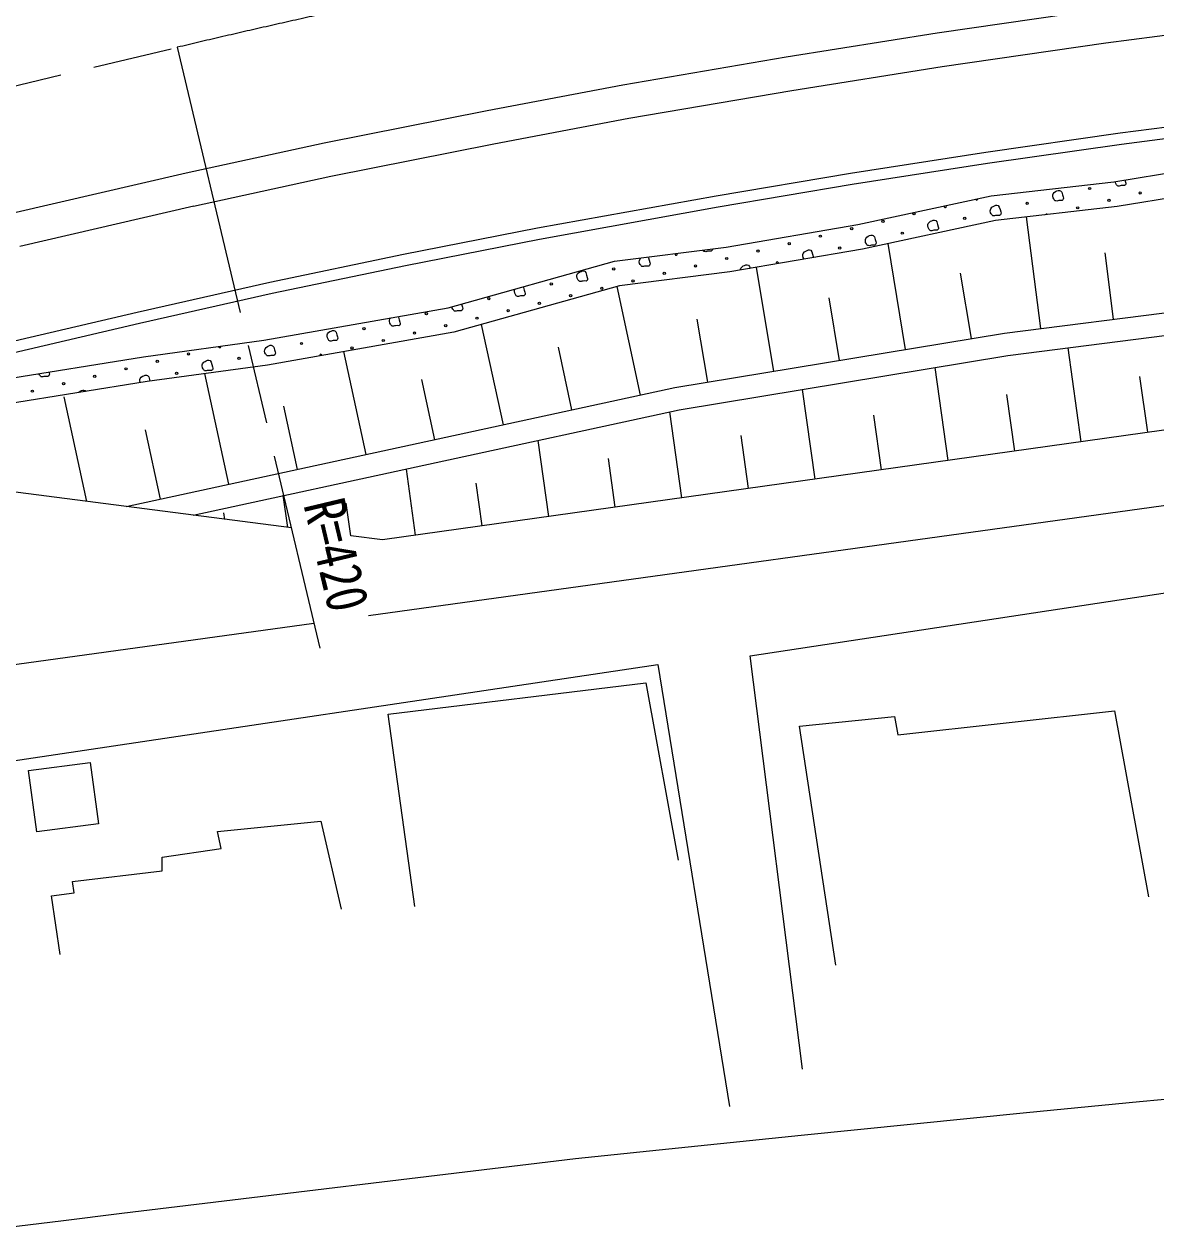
# Model space of a CAD drawing. Units: millimetres, scale not verified. Extents: x 40000 to 680000, y 20000 to 380000.
# Drawn here: x 106222 to 156074, y 239502 to 292812 of the extents above; entities that cross this region are included whole.
import ezdxf
from ezdxf.enums import TextEntityAlignment as Align

# ---------------------------------------------------------------- set-up
doc = ezdxf.new("R2010")
doc.units = ezdxf.units.MM
doc.header["$LTSCALE"] = 1000
doc.linetypes.add('CHAIN', pattern=[18.5, 12, -1.5, 3.5, -1.5])
for name, color, linetype, lineweight in [('M-BGD', 7, 'Continuous', 25), ('M-BMK', 2, 'CHAIN', 13), ('M-BMK-HTXT', 7, 'Continuous', 13)]:
    doc.layers.add(name, color=color, linetype=linetype, lineweight=lineweight)
doc.styles.add('ＭＳ ゴシック', font='')
doc.styles.get('ＭＳ ゴシック').set_extended_font_data('MS Gothic')

msp = doc.modelspace()

# ---------------------------------------------------------------- linework, layer by layer
at = {"layer": 'M-BGD'}
for p, q in [((153671, 293462), (146436, 292421)), ((159885, 292752), (153873, 291976)), ((146436, 292421), (139791, 291354)), ((153873, 291976), (146661, 290938)), ((139791, 291354), (132600, 290131)), ((146661, 290938), (140043, 289875)), ((132600, 290131), (126613, 289000)), ((140043, 289875), (132865, 288655)), ((126613, 289000), (119430, 287576)), ((132865, 288655), (126905, 287529)), ((154503, 288021), (160452, 288797)), ((148583, 287184), (154503, 288021)), ((154568, 287525), (160509, 288300)), ((119430, 287576), (113358, 286257)), ((126905, 287529), (119735, 286107)), ((148653, 286689), (154568, 287525)), ((154220, 285872), (163978, 287455)), ((142625, 286256), (148583, 287184)), ((142702, 285762), (148653, 286689)), ((164120, 286363), (154371, 284782)), ((113358, 286257), (105672, 284475)), ((119735, 286107), (113677, 284791)), ((136708, 285261), (142625, 286256)), ((136791, 284768), (142702, 285762)), ((148827, 285249), (154220, 285872)), ((154297, 285822), (154286, 285882)), ((154327, 285771), (154297, 285822)), ((154347, 285741), (154327, 285771)), ((154367, 285712), (154347, 285741)), ((154716, 285952), (154744, 285863)), ((154750, 285771), (154733, 285733)), ((154744, 285863), (154759, 285809)), ((154759, 285809), (154750, 285771)), ((128830, 283844), (136708, 285261)), ((142941, 283990), (148827, 285249)), ((151532, 285243), (151536, 285299)), ((151546, 285166), (151532, 285243)), ((151536, 285299), (151551, 285344)), ((151551, 285344), (151602, 285405)), ((151602, 285405), (151659, 285445)), ((151659, 285445), (151714, 285470)), ((151714, 285470), (151773, 285496)), ((151773, 285496), (151827, 285496)), ((151827, 285496), (151881, 285478)), ((151881, 285478), (151933, 285418)), ((151933, 285418), (151962, 285303)), ((151962, 285303), (151993, 285207)), ((151993, 285207), (152007, 285152)), ((154394, 285690), (154367, 285712)), ((154421, 285685), (154394, 285690)), ((154466, 285682), (154421, 285685)), ((154509, 285696), (154466, 285682)), ((154554, 285703), (154509, 285696)), ((154613, 285706), (154554, 285703)), ((154696, 285704), (154613, 285706)), ((154733, 285733), (154696, 285704)), ((113697, 284795), (106028, 283018)), ((128922, 283352), (136791, 284768)), ((148785, 284643), (148800, 284688)), ((148800, 284688), (148851, 284749)), ((148851, 284749), (148907, 284789)), ((148907, 284789), (148963, 284814)), ((148963, 284814), (149022, 284840)), ((154371, 284782), (149006, 284163)), ((149022, 284840), (149076, 284840)), ((149076, 284840), (149130, 284822)), ((149130, 284822), (149181, 284762)), ((149181, 284762), (149211, 284647)), ((151576, 285115), (151546, 285166)), ((151596, 285085), (151576, 285115)), ((151615, 285056), (151596, 285085)), ((151642, 285034), (151615, 285056)), ((151670, 285029), (151642, 285034)), ((151715, 285026), (151670, 285029)), ((151757, 285040), (151715, 285026)), ((151803, 285047), (151757, 285040)), ((151862, 285050), (151803, 285047)), ((151944, 285048), (151862, 285050)), ((151981, 285077), (151944, 285048)), ((151999, 285114), (151981, 285077)), ((152007, 285152), (151999, 285114)), ((149006, 284163), (143149, 282909)), ((146156, 284132), (146212, 284158)), ((146212, 284158), (146270, 284184)), ((146270, 284184), (146324, 284184)), ((146324, 284184), (146379, 284166)), ((146379, 284166), (146430, 284106)), ((148781, 284587), (148785, 284643)), ((148795, 284510), (148781, 284587)), ((148824, 284459), (148795, 284510)), ((148845, 284429), (148824, 284459)), ((148864, 284400), (148845, 284429)), ((148891, 284378), (148864, 284400)), ((148918, 284373), (148891, 284378)), ((148963, 284370), (148918, 284373)), ((149006, 284384), (148963, 284370)), ((149052, 284391), (149006, 284384)), ((149111, 284394), (149052, 284391)), ((149193, 284392), (149111, 284394)), ((149230, 284421), (149193, 284392)), ((149211, 284647), (149241, 284551)), ((149248, 284458), (149230, 284421)), ((149241, 284551), (149256, 284496)), ((149256, 284496), (149248, 284458)), ((151006, 279414), (150382, 284322)), ((122928, 282679), (128830, 283844)), ((137153, 282990), (142941, 283990)), ((146029, 283931), (146033, 283987)), ((146044, 283854), (146029, 283931)), ((146033, 283987), (146048, 284032)), ((146073, 283803), (146044, 283854)), ((146048, 284032), (146100, 284093)), ((146093, 283773), (146073, 283803)), ((146113, 283744), (146093, 283773)), ((146100, 284093), (146156, 284132)), ((146140, 283722), (146113, 283744)), ((146167, 283717), (146140, 283722)), ((146212, 283714), (146167, 283717)), ((146255, 283728), (146212, 283714)), ((146301, 283735), (146255, 283728)), ((146359, 283738), (146301, 283735)), ((146442, 283736), (146359, 283738)), ((146430, 284106), (146460, 283991)), ((146479, 283765), (146442, 283736)), ((146460, 283991), (146490, 283895)), ((146496, 283802), (146479, 283765)), ((146490, 283895), (146505, 283840)), ((146505, 283840), (146496, 283802)), ((123025, 282188), (128922, 283352)), ((143278, 283275), (143282, 283331)), ((143292, 283198), (143278, 283275)), ((143282, 283331), (143297, 283376)), ((143322, 283147), (143292, 283198)), ((143297, 283376), (143348, 283437)), ((143342, 283117), (143322, 283147)), ((143361, 283088), (143342, 283117)), ((143348, 283437), (143405, 283476)), ((143388, 283066), (143361, 283088)), ((143405, 283476), (143460, 283502)), ((143460, 283502), (143519, 283528)), ((143549, 283079), (143503, 283072)), ((143519, 283528), (143573, 283528)), ((143608, 283082), (143549, 283079)), ((143573, 283528), (143628, 283510)), ((143690, 283080), (143608, 283082)), ((143628, 283510), (143679, 283450)), ((143679, 283450), (143708, 283335)), ((143727, 283109), (143690, 283080)), ((143708, 283335), (143739, 283239)), ((143745, 283146), (143727, 283109)), ((143739, 283239), (143754, 283184)), ((143754, 283184), (143745, 283146)), ((145048, 278489), (144277, 283151)), ((117042, 281458), (122928, 282679)), ((132225, 282372), (137153, 282990)), ((133698, 282557), (133721, 282529)), ((136136, 282852), (136129, 282862)), ((136155, 282823), (136136, 282852)), ((136182, 282801), (136155, 282823)), ((136210, 282796), (136182, 282801)), ((136255, 282793), (136210, 282796)), ((136297, 282807), (136255, 282793)), ((136343, 282814), (136297, 282807)), ((136402, 282817), (136343, 282814)), ((136484, 282815), (136402, 282817)), ((136521, 282844), (136484, 282815)), ((136539, 282882), (136521, 282844)), ((136546, 282914), (136539, 282882)), ((143149, 282909), (137315, 281902)), ((140527, 282619), (140531, 282675)), ((140541, 282542), (140527, 282619)), ((140531, 282675), (140546, 282720)), ((140570, 282491), (140541, 282542)), ((140546, 282720), (140597, 282781)), ((140597, 282781), (140654, 282820)), ((140654, 282820), (140709, 282845)), ((140709, 282845), (140768, 282872)), ((140768, 282872), (140822, 282872)), ((140822, 282872), (140876, 282854)), ((140876, 282854), (140928, 282793)), ((140928, 282793), (140957, 282679)), ((140957, 282679), (140987, 282583)), ((140987, 282583), (141000, 282538)), ((143416, 283061), (143388, 283066)), ((143461, 283058), (143416, 283061)), ((143503, 283072), (143461, 283058)), ((154209, 279821), (153838, 282743)), ((117148, 280969), (123025, 282188)), ((124904, 280320), (132225, 282372)), ((133321, 282354), (133325, 282411)), ((133335, 282277), (133321, 282354)), ((133325, 282411), (133339, 282456)), ((133364, 282227), (133335, 282277)), ((133339, 282456), (133391, 282516)), ((133384, 282196), (133364, 282227)), ((133404, 282167), (133384, 282196)), ((133431, 282145), (133404, 282167)), ((133458, 282140), (133431, 282145)), ((133503, 282137), (133458, 282140)), ((133546, 282151), (133503, 282137)), ((133592, 282158), (133546, 282151)), ((133651, 282161), (133592, 282158)), ((133733, 282159), (133651, 282161)), ((133721, 282529), (133751, 282414)), ((133770, 282188), (133733, 282159)), ((133751, 282414), (133781, 282319)), ((133788, 282226), (133770, 282188)), ((133781, 282319), (133796, 282264)), ((133796, 282264), (133788, 282226)), ((137777, 281981), (137780, 282019)), ((137780, 282019), (137794, 282064)), ((137794, 282064), (137846, 282125)), ((137846, 282125), (137902, 282164)), ((137902, 282164), (137958, 282189)), ((137958, 282189), (138017, 282216)), ((138017, 282216), (138070, 282216)), ((138070, 282216), (138125, 282198)), ((138125, 282198), (138176, 282137)), ((138176, 282137), (138198, 282054)), ((139240, 277528), (138483, 282104)), ((140587, 282467), (140570, 282491)), ((130569, 281698), (130573, 281754)), ((130583, 281621), (130569, 281698)), ((130573, 281754), (130588, 281800)), ((130613, 281570), (130583, 281621)), ((130588, 281800), (130640, 281860)), ((130633, 281540), (130613, 281570)), ((130653, 281511), (130633, 281540)), ((130640, 281860), (130696, 281900)), ((130680, 281489), (130653, 281511)), ((130707, 281484), (130680, 281489)), ((130696, 281900), (130752, 281925)), ((130752, 281481), (130707, 281484)), ((130752, 281925), (130810, 281952)), ((130795, 281495), (130752, 281481)), ((130840, 281502), (130795, 281495)), ((130810, 281952), (130864, 281951)), ((130899, 281505), (130840, 281502)), ((130864, 281951), (130919, 281933)), ((130982, 281503), (130899, 281505)), ((130919, 281933), (130970, 281873)), ((130970, 281873), (130999, 281758)), ((131019, 281532), (130982, 281503)), ((130999, 281758), (131030, 281662)), ((131036, 281570), (131019, 281532)), ((131030, 281662), (131045, 281608)), ((131045, 281608), (131036, 281570)), ((137315, 281902), (132443, 281291)), ((147952, 278970), (147476, 281848)), ((111198, 280127), (117042, 281458)), ((111309, 279640), (117148, 280969)), ((132443, 281291), (125148, 279246)), ((127818, 281042), (127822, 281098)), ((127832, 280965), (127818, 281042)), ((127822, 281098), (127836, 281142)), ((127862, 280914), (127832, 280965)), ((128196, 281243), (128219, 281217)), ((128219, 281217), (128248, 281102)), ((128248, 281102), (128279, 281006)), ((128279, 281006), (128293, 280952)), ((128293, 280952), (128285, 280914)), ((133374, 276480), (132338, 281261)), ((149404, 279210), (165421, 281246)), ((125487, 280484), (125497, 280446)), ((125497, 280446), (125527, 280350)), ((127882, 280884), (127862, 280914)), ((127901, 280855), (127882, 280884)), ((127928, 280833), (127901, 280855)), ((127956, 280828), (127928, 280833)), ((128001, 280825), (127956, 280828)), ((128043, 280839), (128001, 280825)), ((128089, 280846), (128043, 280839)), ((128148, 280849), (128089, 280846)), ((128230, 280847), (128148, 280849)), ((128267, 280876), (128230, 280847)), ((128285, 280914), (128267, 280876)), ((142144, 278009), (141688, 280766)), ((105358, 278765), (111198, 280127)), ((116774, 278891), (124904, 280320)), ((122334, 279831), (122371, 279875)), ((122693, 279932), (122716, 279905)), ((122716, 279905), (122746, 279790)), ((125081, 280309), (125070, 280367)), ((125110, 280258), (125081, 280309)), ((125131, 280228), (125110, 280258)), ((125150, 280199), (125131, 280228)), ((125177, 280177), (125150, 280199)), ((125204, 280172), (125177, 280177)), ((125249, 280169), (125204, 280172)), ((125292, 280183), (125249, 280169)), ((125338, 280190), (125292, 280183)), ((125397, 280193), (125338, 280190)), ((125479, 280191), (125397, 280193)), ((125516, 280220), (125479, 280191)), ((125534, 280257), (125516, 280220)), ((125527, 280350), (125542, 280295)), ((125542, 280295), (125534, 280257)), ((149549, 278220), (165538, 280253)), ((105472, 278278), (111309, 279640)), ((122315, 279730), (122319, 279786)), ((122330, 279653), (122315, 279730)), ((122319, 279786), (122334, 279831)), ((122359, 279602), (122330, 279653)), ((122379, 279572), (122359, 279602)), ((122399, 279543), (122379, 279572)), ((122426, 279521), (122399, 279543)), ((122453, 279516), (122426, 279521)), ((122498, 279513), (122453, 279516)), ((122541, 279527), (122498, 279513)), ((122587, 279534), (122541, 279527)), ((122646, 279537), (122587, 279534)), ((122728, 279535), (122646, 279537)), ((122765, 279564), (122728, 279535)), ((122746, 279790), (122776, 279694)), ((122782, 279601), (122765, 279564)), ((122776, 279694), (122791, 279639)), ((122791, 279639), (122782, 279601)), ((127331, 275171), (126373, 279589)), ((136337, 277048), (135876, 279829)), ((111481, 278167), (116774, 278891)), ((125148, 279246), (116944, 277804)), ((119564, 279074), (119568, 279130)), ((119578, 278997), (119564, 279074)), ((119568, 279130), (119583, 279175)), ((119608, 278946), (119578, 278997)), ((119583, 279175), (119634, 279236)), ((119628, 278916), (119608, 278946)), ((119648, 278887), (119628, 278916)), ((119634, 279236), (119691, 279275)), ((119675, 278865), (119648, 278887)), ((119702, 278860), (119675, 278865)), ((119691, 279275), (119746, 279301)), ((119747, 278857), (119702, 278860)), ((119746, 279301), (119805, 279327)), ((119790, 278871), (119747, 278857)), ((119835, 278878), (119790, 278871)), ((119805, 279327), (119859, 279327)), ((119894, 278881), (119835, 278878)), ((119859, 279327), (119914, 279309)), ((119976, 278879), (119894, 278881)), ((119914, 279309), (119965, 279249)), ((119965, 279249), (119994, 279134)), ((120013, 278908), (119976, 278879)), ((119994, 279134), (120025, 279038)), ((120031, 278945), (120013, 278908)), ((120025, 279038), (120040, 278983)), ((120040, 278983), (120031, 278945)), ((134885, 276808), (149404, 279210)), ((116813, 278418), (116817, 278474)), ((116827, 278341), (116813, 278418)), ((116817, 278474), (116832, 278519)), ((116856, 278290), (116827, 278341)), ((116832, 278519), (116883, 278580)), ((116877, 278260), (116856, 278290)), ((116883, 278580), (116940, 278619)), ((116940, 278619), (116995, 278645)), ((116995, 278645), (117054, 278671)), ((117054, 278671), (117108, 278671)), ((117108, 278671), (117162, 278653)), ((117162, 278653), (117214, 278593)), ((117214, 278593), (117243, 278478)), ((117243, 278478), (117273, 278382)), ((117280, 278289), (117262, 278252)), ((117273, 278382), (117288, 278327)), ((117288, 278327), (117280, 278289)), ((121287, 273861), (120305, 278395)), ((130352, 275825), (129754, 278585)), ((152790, 274428), (152210, 278559)), ((105269, 277165), (111481, 278167)), ((116944, 277804), (111643, 277079)), ((114062, 277762), (114066, 277818)), ((114076, 277685), (114062, 277762)), ((114066, 277818), (114080, 277863)), ((114080, 277863), (114132, 277924)), ((114132, 277924), (114188, 277963)), ((114188, 277963), (114244, 277988)), ((114244, 277988), (114303, 278015)), ((114303, 278015), (114356, 278015)), ((114356, 278015), (114411, 277997)), ((114411, 277997), (114462, 277936)), ((114462, 277936), (114492, 277822)), ((114492, 277822), (114522, 277726)), ((116896, 278231), (116877, 278260)), ((116923, 278209), (116896, 278231)), ((116951, 278204), (116923, 278209)), ((116996, 278201), (116951, 278204)), ((117038, 278215), (116996, 278201)), ((117084, 278222), (117038, 278215)), ((117143, 278225), (117084, 278222)), ((117225, 278223), (117143, 278225)), ((117262, 278252), (117225, 278223)), ((135072, 275825), (149549, 278220)), ((106899, 277370), (106869, 277420)), ((106919, 277339), (106899, 277370)), ((106939, 277310), (106919, 277339)), ((106966, 277288), (106939, 277310)), ((106993, 277283), (106966, 277288)), ((107038, 277280), (106993, 277283)), ((107081, 277294), (107038, 277280)), ((107127, 277301), (107081, 277294)), ((107185, 277304), (107127, 277301)), ((107268, 277302), (107185, 277304)), ((107305, 277331), (107268, 277302)), ((107322, 277369), (107305, 277331)), ((107306, 277493), (107316, 277462)), ((107316, 277462), (107331, 277407)), ((107331, 277407), (107322, 277369)), ((111329, 277207), (111381, 277268)), ((111381, 277268), (111437, 277307)), ((111437, 277307), (111493, 277332)), ((111493, 277332), (111551, 277359)), ((111551, 277359), (111605, 277359)), ((111605, 277359), (111660, 277341)), ((111660, 277341), (111711, 277280)), ((111711, 277280), (111740, 277166)), ((114105, 277634), (114076, 277685)), ((114125, 277604), (114105, 277634)), ((114145, 277575), (114125, 277604)), ((114172, 277553), (114145, 277575)), ((114199, 277548), (114172, 277553)), ((115244, 272551), (114187, 277427)), ((114244, 277545), (114199, 277548)), ((114287, 277559), (114244, 277545)), ((114333, 277566), (114287, 277559)), ((114392, 277569), (114333, 277566)), ((114474, 277567), (114392, 277569)), ((114511, 277596), (114474, 277567)), ((114529, 277633), (114511, 277596)), ((114522, 277726), (114537, 277671)), ((114537, 277671), (114529, 277633)), ((146925, 273605), (146352, 277691)), ((155722, 274840), (155377, 277295)), ((111643, 277079), (105444, 276079)), ((108741, 276676), (108800, 276703)), ((108800, 276703), (108854, 276703)), ((108854, 276703), (108908, 276685)), ((108908, 276685), (108944, 276643)), ((110712, 271569), (134885, 276808)), ((111310, 277105), (111314, 277162)), ((111324, 277028), (111310, 277105)), ((111314, 277162), (111329, 277207)), ((111740, 277166), (111763, 277095)), ((171849, 277103), (122001, 270108)), ((124309, 274516), (123735, 277165)), ((141061, 272782), (140507, 276724)), ((108986, 271792), (107988, 276398)), ((108610, 276589), (108629, 276612)), ((108629, 276612), (108686, 276651)), ((108686, 276651), (108741, 276676)), ((149857, 274017), (149507, 276512)), ((113668, 271186), (135072, 275825)), ((118266, 273206), (117661, 275998)), ((135196, 271959), (134666, 275737)), ((143993, 273194), (143655, 275602)), ((112223, 271896), (111560, 274955)), ((138128, 272371), (137802, 274693)), ((121390, 266773), (173930, 274034)), ((129332, 271137), (128862, 274479)), ((132264, 271548), (131964, 273684)), ((123467, 270314), (123059, 273222)), ((117992, 270627), (103809, 272462)), ((126399, 270725), (126136, 272600)), ((117834, 270647), (117634, 272076)), ((120612, 270288), (120412, 271716)), ((115057, 271007), (115017, 271292)), ((122001, 270108), (120612, 270288)), ((138203, 264999), (168567, 269611)), ((89684, 262392), (118985, 266441)), ((140503, 246799), (138203, 264999)), ((91332, 258230), (134136, 264620)), ((134136, 264620), (137298, 245150)), ((122258, 262424), (133601, 263815)), ((133601, 263815), (135027, 255994)), ((123428, 253962), (122258, 262424)), ((140375, 261894), (144559, 262332)), ((144559, 262332), (144711, 261525)), ((144711, 261525), (154253, 262573)), ((154253, 262573), (155757, 254378)), ((141982, 251377), (140375, 261894)), ((106417, 259946), (109133, 260307)), ((109133, 260307), (109493, 257606)), ((106777, 257245), (106417, 259946)), ((109493, 257606), (106777, 257245)), ((114742, 257255), (119293, 257713)), ((119293, 257713), (120192, 253842)), ((114901, 256508), (114742, 257255)), ((112305, 256133), (114901, 256508)), ((112297, 255526), (112305, 256133)), ((108354, 255060), (112297, 255526)), ((108419, 254566), (108354, 255060)), ((107432, 254435), (108419, 254566)), ((107807, 251839), (107432, 254435))]:
    msp.add_line(p, q, dxfattribs=at)
for centre in [(153157, 285577), (155384, 285381), (150406, 284921), (152633, 284725), (154009, 285053), (144051, 284133), (145427, 284461), (147654, 284265), (142676, 283805), (144903, 283609), (139924, 283149), (141300, 283477), (137173, 282493), (138549, 282821), (142152, 282953), (132194, 282032), (135797, 282165), (133046, 281508), (134422, 281836), (129443, 281376), (131670, 281180), (126692, 280720), (128919, 280524), (130295, 280852), (123940, 280064), (126168, 279868), (127544, 280196), (121189, 279408), (124792, 279540), (122041, 278884), (123417, 279212), (113459, 278292), (118438, 278752), (120665, 278556), (112083, 277964), (115687, 278096), (109332, 277308), (110708, 277636), (112935, 277440), (106581, 276651), (107956, 276979)]:
    msp.add_circle(centre, 49.7, dxfattribs=at)
for centre, start, end in [((146803, 284789), 159.6369, 44.5244), ((148178, 285117), 199.2082, 4.9531), ((151257, 284397), 36.8922, 156.2812), ((134946, 282688), 157.1663, 37.1261), ((139401, 282297), 325.9475, 233.6456), ((114835, 278620), 180.6404, 14.9507), ((119290, 278228), 356.7243, 203.2095)]:
    msp.add_arc(centre, 49.7, start, end, dxfattribs=at)
at = {"layer": 'M-BMK'}
for p, q in [((78162, 283535), (112968, 291795)), ((112968, 291795), (119249, 265330))]:
    msp.add_line(p, q, dxfattribs=at)
msp.add_arc((209957, -116853), 420000, 94.86426, 103.35156, dxfattribs=at)
at = {"layer": 'M-BMK-HTXT'}
for p, q in [((155350, 245368), (160327, 245841)), ((150385, 244884), (155350, 245368)), ((145410, 244388), (150385, 244884)), ((140446, 243886), (145410, 244388)), ((135472, 243377), (140446, 243886)), ((130509, 242867), (135472, 243377)), ((110529, 240458), (130509, 242867)), ((107841, 240122), (110529, 240458)), ((102883, 239502), (107841, 240122))]:
    msp.add_line(p, q, dxfattribs=at)

# ---------------------------------------------------------------- texts
at = {"layer": 'M-BGD', "style": 'ＭＳ ゴシック', "width": 0.8}
msp.add_text('R=420', height=1833, rotation=283.4, dxfattribs=at).set_placement((117982, 271533), align=Align.BOTTOM_LEFT)

doc.saveas('drawing.dxf')
